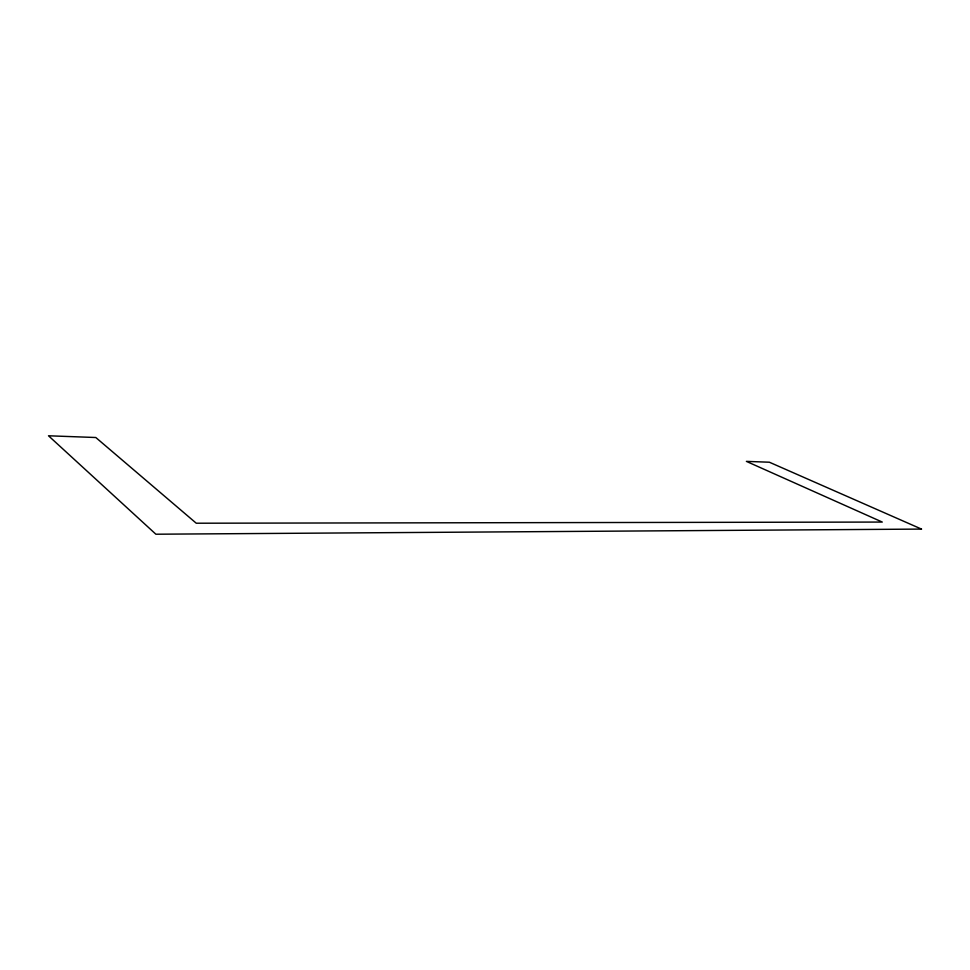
<?xml version="1.0" encoding="UTF-8"?>
<svg xmlns="http://www.w3.org/2000/svg" width="970" height="970" viewBox="0 0 970 970"><rect width="100%" height="100%" fill="white"/><g stroke="black" fill="none" stroke-linecap="round" stroke-linejoin="round"><path stroke-width="1.45" d="M921.5 529.087L155.879 534.215L48.5 435.785L95.812 437.518L196.255 523.218L882.276 522.066L746.391 461.38L769.38 462.217L921.5 529.087"/></g></svg>
